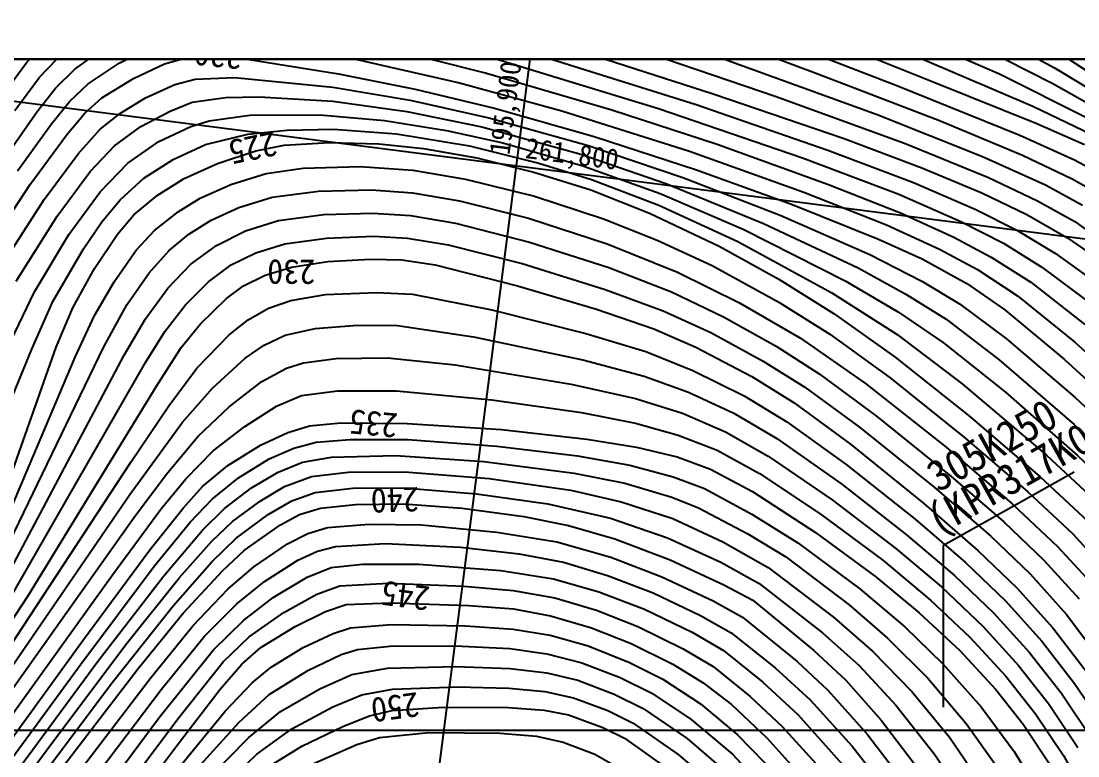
# Model space of a CAD drawing. Header units: millimetres. Extents: x 7782 to 8578, y 1103 to 1809.
# Drawn here: x 8024.6 to 8126.9, y 1483.8 to 1554.9 of the extents above; entities that cross this region are included whole.
import ezdxf
from ezdxf.xclip import XClip

# ---------------------------------------------------------------- set-up
doc = ezdxf.new("R2010")
doc.units = ezdxf.units.MM
doc.header["$LTSCALE"] = 10
doc.header["$MEASUREMENT"] = 0
doc.header["$XCLIPFRAME"] = 2
doc.layers.add('TX-PAPR', color=2, linetype='Continuous', plot=False)
doc.layers.add('TZ-BASE', color=253, linetype='Continuous')
doc.styles.add('HANA', font='GulimChe.ttf')
doc.styles.get("Standard").update_dxf_attribs({"font": 'GulimChe.ttf'})

# ---------------------------------------------------------------- blocks, each defined once
blk = doc.blocks.new('JD-DDH5JG73NG')
at = {"layer": 'TZ-BASE'}
for p, q in [((177.46, -178.02), (222.82, 175)), ((185.71, 92.94, 212), (237.57, 73.68, 212)), ((214.31, 86.62, 210), (249.16, 72.75, 210)), ((213.04, 84.95, 211), (245.49, 72.44, 211)), ((80, 81.21), (700, 1.54)), ((212.84, 78.53, 214), (233.69, 71.42, 214)), ((253.48, 78.03, 206), (260.76, 74.17, 206)), ((161.24, 74.7, 216), (163.19, 76.79, 216)), ((191.5, 77.21, 218), (205.76, 73.65, 218)), ((245.95, 77.71, 208), (255.43, 73.56, 208)), ((165.88, 74.03, 218), (168.73, 76.06, 218)), ((170.16, 74.59, 219), (173.71, 76.46, 219)), ((208.27, 76.19, 216), (226.04, 70.6, 216)), ((211.9, 76.72, 215), (227.7, 71.65, 215)), ((225.36, 76.25, 213), (243.58, 69.63, 213)), ((254.07, 75.95, 207), (260.6, 72.65, 207)), ((162.47, 73.25, 217), (164.49, 75.37, 217)), ((174.56, 74.54, 220), (176.56, 75.11, 220)), ((178.56, 75.31, 220), (182.75, 74.95, 220)), ((182.75, 74.95, 220), (191.4, 73.57, 220)), ((191.33, 75.4, 219), (203.14, 72.69, 219)), ((206.65, 75.03, 217), (222.4, 70.21, 217)), ((246.77, 75.53, 209), (258.66, 70.44, 209)), ((262.06, 75.06, 205), (266.98, 71.81, 205)), ((159.16, 71.9, 216), (161.24, 74.7, 216)), ((164.01, 72.18, 218), (165.88, 74.03, 218)), ((167.18, 72.62, 219), (170.16, 74.59, 219)), ((171.56, 73.11, 220), (174.56, 74.54, 220)), ((237.57, 73.68, 212), (249.6, 69.06, 212)), ((260.76, 74.17, 206), (266.46, 70.69, 206)), ((160.08, 70.03, 217), (162.47, 73.25, 217)), ((168.51, 71.24, 220), (171.56, 73.11, 220)), ((175.58, 72.53, 221), (177.55, 73.07, 221)), ((177.55, 73.07, 221), (181.35, 73.21, 221)), ((181.35, 73.21, 221), (190.88, 72.28, 221)), ((191.4, 73.57, 220), (198.84, 72.09, 220)), ((203.14, 72.69, 219), (213.04, 69.98, 219)), ((205.76, 73.65, 218), (217.88, 70.08, 218)), ((249.16, 72.75, 210), (259.03, 68.76, 210)), ((255.43, 73.56, 208), (263.99, 69.27, 208)), ((162.23, 69.92, 218), (164.01, 72.18, 218)), ((165.4, 70.94, 219), (167.18, 72.62, 219)), ((172.73, 71.24, 221), (175.58, 72.53, 221)), ((190.88, 72.28, 221), (198.37, 71.02, 221)), ((198.84, 72.09, 220), (206.52, 70.26, 220)), ((227.7, 71.65, 215), (240.37, 67.31, 215)), ((245.49, 72.44, 211), (257.38, 67.64, 211)), ((260.6, 72.65, 207), (265.81, 69.67, 207)), ((163.62, 68.73, 219), (165.4, 70.94, 219)), ((166.84, 69.76, 220), (168.51, 71.24, 220)), ((170.31, 69.77, 221), (172.73, 71.24, 221)), ((175.11, 69.97, 222), (177.25, 70.82, 222)), ((177.25, 70.82, 222), (180.47, 71.27, 222)), ((180.47, 71.27, 222), (183.74, 71.36, 222)), ((183.74, 71.36, 222), (190.85, 70.92, 222)), ((190.85, 70.92, 222), (198.03, 69.93, 222)), ((198.37, 71.02, 221), (205.98, 69.33, 221)), ((233.69, 71.42, 214), (246.22, 66.87, 214)), ((158.5, 64.6, 218), (162.23, 69.92, 218)), ((165.14, 67.74, 220), (166.84, 69.76, 220)), ((168.34, 68.21, 221), (170.31, 69.77, 221)), ((172.29, 68.47, 222), (175.11, 69.97, 222)), ((182.82, 69.58, 223), (189.61, 69.61, 223)), ((189.61, 69.61, 223), (195.86, 69.07, 223)), ((198.03, 69.93, 222), (205.31, 68.45, 222)), ((206.52, 70.26, 220), (216.18, 67.52, 220)), ((213.04, 69.98, 219), (225.39, 66.09, 219)), ((217.88, 70.08, 218), (228.09, 66.75, 218)), ((222.4, 70.21, 217), (236.34, 65.44, 217)), ((226.04, 70.6, 216), (238.81, 66.2, 216)), ((243.58, 69.63, 213), (253.78, 65.57, 213)), ((258.66, 70.44, 209), (264.35, 67.7, 209)), ((160.32, 64.17, 219), (163.62, 68.73, 219)), ((177.12, 68.48, 223), (178.9, 69.03, 223)), ((178.9, 69.03, 223), (182.82, 69.58, 223)), ((195.86, 69.07, 223), (201.87, 68.1, 223)), ((205.98, 69.33, 221), (215.49, 66.66, 221)), ((249.6, 69.06, 212), (257.66, 65.7, 212)), ((259.03, 68.76, 210), (263.65, 66.72, 210)), ((161.52, 62.84, 220), (165.14, 67.74, 220)), ((166.19, 65.82, 221), (168.34, 68.21, 221)), ((169.73, 66.61, 222), (172.29, 68.47, 222)), ((174.03, 67.01, 223), (177.12, 68.48, 223)), ((178.53, 66.73, 224), (182.65, 67.73, 224)), ((182.65, 67.73, 224), (186.41, 68.13, 224)), ((186.41, 68.13, 224), (190.93, 68.23, 224)), ((190.93, 68.23, 224), (197.04, 67.77, 224)), ((197.04, 67.77, 224), (204.09, 66.61, 224)), ((201.87, 68.1, 223), (207.34, 66.89, 223)), ((205.31, 68.45, 222), (214.87, 65.8, 222)), ((257.38, 67.64, 211), (262.69, 65.24, 211)), ((167.38, 64.12, 222), (169.73, 66.61, 222)), ((171.03, 64.93, 223), (174.03, 67.01, 223)), ((175.39, 65.29, 224), (178.53, 66.73, 224)), ((183.41, 66.11, 225), (186.16, 66.66, 225)), ((186.16, 66.66, 225), (190.53, 66.92, 225)), ((190.53, 66.92, 225), (195.31, 66.8, 225)), ((195.31, 66.8, 225), (199.65, 66.36, 225)), ((204.09, 66.61, 224), (210.81, 64.91, 224)), ((207.34, 66.89, 223), (215.08, 64.68, 223)), ((215.49, 66.66, 221), (224.75, 63.54, 221)), ((216.18, 67.52, 220), (226.09, 64.29, 220)), ((228.09, 66.75, 218), (238.86, 62.86, 218)), ((240.37, 67.31, 215), (247.91, 64.48, 215)), ((246.22, 66.87, 214), (254.35, 63.54, 214)), ((162.92, 61.42, 221), (166.19, 65.82, 221)), ((179.69, 64.89, 225), (183.41, 66.11, 225)), ((199.65, 66.36, 225), (204.81, 65.45, 225)), ((214.87, 65.8, 222), (223.21, 62.91, 222)), ((225.39, 66.09, 219), (236.46, 62.12, 219)), ((238.81, 66.2, 216), (247.1, 63.06, 216)), ((253.78, 65.57, 213), (259.86, 62.82, 213)), ((257.66, 65.7, 212), (262.46, 63.41, 212)), ((168.34, 62.16, 223), (171.03, 64.93, 223)), ((172.58, 63.47, 224), (175.39, 65.29, 224)), ((176.48, 63.43, 225), (179.69, 64.89, 225)), ((188, 64.43, 226), (193.52, 64.59, 226)), ((193.52, 64.59, 226), (198.62, 64.25, 226)), ((204.81, 65.45, 225), (210.33, 64.07, 225)), ((210.81, 64.91, 224), (215.91, 63.35, 224)), ((215.08, 64.68, 223), (222.57, 61.98, 223)), ((236.34, 65.44, 217), (245.68, 61.91, 217)), ((247.91, 64.48, 215), (253.7, 62.06, 215)), ((262.69, 65.24, 211), (265.48, 63.73, 211)), ((164.17, 59.81, 222), (167.38, 64.12, 222)), ((170.27, 61.38, 224), (172.58, 63.47, 224)), ((181, 62.85, 226), (184.41, 63.91, 226)), ((184.41, 63.91, 226), (188, 64.43, 226)), ((198.62, 64.25, 226), (203.71, 63.39, 226)), ((210.33, 64.07, 225), (215.84, 62.33, 225)), ((224.75, 63.54, 221), (234.17, 59.89, 221)), ((226.09, 64.29, 220), (235.29, 60.95, 220)), ((254.35, 63.54, 214), (259.11, 61.29, 214)), ((156.75, 55.64, 220), (161.52, 62.84, 220)), ((173.85, 61.79, 225), (176.48, 63.43, 225)), ((178.03, 61.53, 226), (181, 62.85, 226)), ((203.71, 63.39, 226), (210.4, 61.73, 226)), ((215.91, 63.35, 224), (222.43, 60.86, 224)), ((223.21, 62.91, 222), (232.58, 59.09, 222)), ((238.86, 62.86, 218), (245.84, 60.11, 218)), ((247.1, 63.06, 216), (253.14, 60.44, 216)), ((259.86, 62.82, 213), (263.46, 60.87, 213)), ((262.46, 63.41, 212), (264.89, 62.04, 212)), ((158.37, 54.36, 221), (162.92, 61.42, 221)), ((165.31, 58.01, 223), (168.34, 62.16, 223)), ((171.6, 59.92, 225), (173.85, 61.79, 225)), ((175.88, 60.22, 226), (178.03, 61.53, 226)), ((181.75, 60.62, 227), (184.99, 61.64, 227)), ((184.99, 61.64, 227), (189.47, 62.23, 227)), ((189.47, 62.23, 227), (194.62, 62.33, 227)), ((194.62, 62.33, 227), (198.59, 62.05, 227)), ((198.59, 62.05, 227), (203.14, 61.27, 227)), ((210.4, 61.73, 226), (217.06, 59.54, 226)), ((215.84, 62.33, 225), (221.53, 60.1, 225)), ((222.57, 61.98, 223), (230.6, 58.53, 223)), ((236.46, 62.12, 219), (244.47, 58.96, 219)), ((245.68, 61.91, 217), (251.68, 59.29, 217)), ((253.7, 62.06, 215), (258.07, 59.95, 215)), ((168.51, 59.25, 224), (170.27, 61.38, 224)), ((179.09, 59.41, 227), (181.75, 60.62, 227)), ((203.14, 61.27, 227), (209.81, 59.61, 227)), ((222.43, 60.86, 224), (230.07, 57.35, 224)), ((235.29, 60.95, 220), (243.71, 57.57, 220)), ((253.14, 60.44, 216), (257.11, 58.44, 216)), ((259.11, 61.29, 214), (262.71, 59.29, 214)), ((160.21, 53.49, 222), (164.17, 59.81, 222)), ((170, 58.06, 225), (171.6, 59.92, 225)), ((173.59, 58.42, 226), (175.88, 60.22, 226)), ((176.92, 58.04, 227), (179.09, 59.41, 227)), ((182.4, 58.36, 228), (185.62, 59.37, 228)), ((185.62, 59.37, 228), (189.98, 59.96, 228)), ((189.98, 59.96, 228), (194.74, 60.09, 228)), ((194.74, 60.09, 228), (198.38, 59.86, 228)), ((198.38, 59.86, 228), (202.76, 59.11, 228)), ((209.81, 59.61, 227), (217.42, 57.13, 227)), ((217.06, 59.54, 226), (222.26, 57.47, 226)), ((221.53, 60.1, 225), (228.26, 56.9, 225)), ((234.17, 59.89, 221), (242.88, 56.08, 221)), ((245.84, 60.11, 218), (251.01, 57.76, 218)), ((258.07, 59.95, 215), (261.94, 57.72, 215)), ((166.73, 56.62, 224), (168.51, 59.25, 224)), ((171.82, 56.49, 226), (173.59, 58.42, 226)), ((179.59, 56.96, 228), (182.4, 58.36, 228)), ((202.76, 59.11, 228), (209.9, 57.29, 228)), ((230.6, 58.53, 223), (240.55, 53.51, 223)), ((232.58, 59.09, 222), (241.72, 54.78, 222)), ((244.47, 58.96, 219), (249.62, 56.6, 219)), ((251.68, 59.29, 217), (255.81, 57.17, 217)), ((257.11, 58.44, 216), (260.86, 56.19, 216)), ((262.71, 59.29, 214), (267.01, 56.14, 214)), ((161.97, 52.48, 223), (165.31, 58.01, 223)), ((167.78, 54.74, 225), (170, 58.06, 225)), ((175.03, 56.47, 227), (176.92, 58.04, 227)), ((186.22, 57.11, 229), (190.26, 57.68, 229)), ((190.26, 57.68, 229), (194.83, 57.85, 229)), ((194.83, 57.85, 229), (198.11, 57.68, 229)), ((198.11, 57.68, 229), (202.02, 57.03, 229)), ((222.26, 57.47, 226), (227.59, 55.01, 226)), ((230.07, 57.35, 224), (239.2, 52.38, 224)), ((243.71, 57.57, 220), (247.93, 55.65, 220)), ((251.01, 57.76, 218), (254.63, 55.84, 218)), ((261.94, 57.72, 215), (266.28, 54.72, 215)), ((163.76, 51.54, 224), (166.73, 56.62, 224)), ((169.68, 53.45, 226), (171.82, 56.49, 226)), ((173.09, 54.31, 227), (175.03, 56.47, 227)), ((177.13, 55.15, 228), (179.59, 56.96, 228)), ((183.4, 56.23, 229), (186.22, 57.11, 229)), ((202.02, 57.03, 229), (209.19, 55.21, 229)), ((209.9, 57.29, 228), (217.6, 54.82, 228)), ((217.42, 57.13, 227), (224.23, 54.38, 227)), ((228.26, 56.9, 225), (234.06, 53.7, 225)), ((249.62, 56.6, 219), (253.29, 54.63, 219)), ((255.81, 57.17, 217), (259.53, 54.87, 217)), ((181.03, 55.07, 229), (183.4, 56.23, 229)), ((186.86, 54.86, 230), (190.38, 55.4, 230)), ((190.38, 55.4, 230), (194.51, 55.62, 230)), ((194.51, 55.62, 230), (197.54, 55.56, 230)), ((197.54, 55.56, 230), (200.77, 55.1, 230)), ((242.88, 56.08, 221), (247.91, 53.51, 221)), ((247.93, 55.65, 220), (252.27, 53.28, 220)), ((254.63, 55.84, 218), (258.44, 53.4, 218)), ((260.86, 56.19, 216), (265.49, 52.84, 216)), ((165.68, 50.91, 225), (167.78, 54.74, 225)), ((170.93, 51.21, 227), (173.09, 54.31, 227)), ((174.9, 52.84, 228), (177.13, 55.15, 228)), ((178.83, 53.45, 229), (181.03, 55.07, 229)), ((184.32, 54.09, 230), (186.86, 54.86, 230)), ((200.77, 55.1, 230), (208.76, 53.06, 230)), ((209.19, 55.21, 229), (217.25, 52.71, 229)), ((217.6, 54.82, 228), (223.65, 52.46, 228)), ((224.23, 54.38, 227), (230.26, 51.4, 227)), ((227.59, 55.01, 226), (234.04, 51.46, 226)), ((241.72, 54.78, 222), (246.35, 52.26, 222)), ((253.29, 54.63, 219), (257.15, 52.08, 219)), ((259.53, 54.87, 217), (264.34, 51.29, 217)), ((167.79, 50.17, 226), (169.68, 53.45, 226)), ((176.59, 51.22, 229), (178.83, 53.45, 229)), ((182.23, 53.05, 230), (184.32, 54.09, 230)), ((234.06, 53.7, 225), (239.41, 50.35, 225)), ((240.55, 53.51, 223), (245.63, 50.51, 223)), ((247.91, 53.51, 221), (251.54, 51.32, 221)), ((252.27, 53.28, 220), (255.95, 50.72, 220)), ((258.44, 53.4, 218), (263.7, 49.31, 218)), ((159.33, 46.94, 223), (161.97, 52.48, 223)), ((172.71, 49.85, 228), (174.9, 52.84, 228)), ((180.58, 51.82, 230), (182.23, 53.05, 230)), ((186.81, 51.62, 231), (190.15, 52.2, 231)), ((190.15, 52.2, 231), (195.08, 52.42, 231)), ((195.08, 52.42, 231), (198.58, 52.23, 231)), ((198.58, 52.23, 231), (206.27, 50.73, 231)), ((208.76, 53.06, 230), (216.41, 50.79, 230)), ((217.25, 52.71, 229), (222.84, 50.63, 229)), ((223.65, 52.46, 228), (228.69, 50.06, 228)), ((239.2, 52.38, 224), (245.51, 48.33, 224)), ((246.35, 52.26, 222), (250.25, 49.81, 222)), ((161.71, 46.92, 224), (163.76, 51.54, 224)), ((168.7, 47.16, 227), (170.93, 51.21, 227)), ((174.59, 48.64, 229), (176.59, 51.22, 229)), ((178.05, 49.38, 230), (180.58, 51.82, 230)), ((184.64, 50.88, 231), (186.81, 51.62, 231)), ((230.26, 51.4, 227), (236.14, 47.97, 227)), ((234.04, 51.46, 226), (238.98, 48.36, 226)), ((251.54, 51.32, 221), (256.11, 47.93, 221)), ((257.15, 52.08, 219), (262.73, 47.59, 219)), ((164.09, 47.12, 225), (165.68, 50.91, 225)), ((165.91, 46.13, 226), (167.79, 50.17, 226)), ((182.66, 49.77, 231), (184.64, 50.88, 231)), ((206.27, 50.73, 231), (215.37, 48.43, 231)), ((216.41, 50.79, 230), (221.95, 48.89, 230)), ((222.84, 50.63, 229), (227.47, 48.52, 229)), ((239.41, 50.35, 225), (245.31, 46.15, 225)), ((245.63, 50.51, 223), (250, 47.53, 223)), ((255.95, 50.72, 220), (261.71, 45.93, 220)), ((170.67, 46.34, 228), (172.71, 49.85, 228)), ((176.19, 47.09, 230), (178.05, 49.38, 230)), ((180.83, 48.3, 231), (182.66, 49.77, 231)), ((189.15, 48.91, 232), (193.27, 49.23, 232)), ((193.27, 49.23, 232), (197.14, 49.2, 232)), ((197.14, 49.2, 232), (204.5, 48.12, 232)), ((228.69, 50.06, 228), (233.79, 47.21, 228)), ((250.25, 49.81, 222), (255.39, 45.9, 222)), ((172.72, 45.64, 229), (174.59, 48.64, 229)), ((177.71, 45.08, 231), (180.83, 48.3, 231)), ((184.21, 47.3, 232), (186.24, 48.28, 232)), ((186.24, 48.28, 232), (189.15, 48.91, 232)), ((204.5, 48.12, 232), (215.06, 45.9, 232)), ((215.37, 48.43, 231), (221.16, 46.68, 231)), ((221.95, 48.89, 230), (226.02, 47.13, 230)), ((227.47, 48.52, 229), (232.54, 45.77, 229)), ((238.98, 48.36, 226), (244.82, 44.15, 226)), ((245.51, 48.33, 224), (251.82, 43.57, 224)), ((158.66, 26.36, 227), (168.7, 47.16, 227)), ((159.69, 34.67, 225), (164.09, 47.12, 225)), ((173.78, 43.34, 230), (176.19, 47.09, 230)), ((182.39, 46.04, 232), (184.21, 47.3, 232)), ((226.02, 47.13, 230), (231.43, 44.28, 230)), ((233.79, 47.21, 228), (237.96, 44.54, 228)), ((236.14, 47.97, 227), (242.45, 43.59, 227)), ((250, 47.53, 223), (256, 42.77, 223)), ((256.11, 47.93, 221), (262.76, 42.23, 221)), ((262.73, 47.59, 219), (269.05, 41.85, 219)), ((155.44, 31.64, 224), (161.71, 46.92, 224)), ((158.82, 23.98, 228), (170.67, 46.34, 228)), ((159.68, 31.42, 226), (165.91, 46.13, 226)), ((191.19, 46.01, 233), (196.16, 46.08, 233)), ((196.16, 46.08, 233), (202.72, 45.41, 233)), ((221.16, 46.68, 231), (225.74, 44.87, 231)), ((245.31, 46.15, 225), (252.55, 40.4, 225)), ((159.36, 22.37, 229), (172.72, 45.64, 229)), ((174.97, 41.45, 231), (177.71, 45.08, 231)), ((179.22, 43.14, 232), (182.39, 46.04, 232)), ((183.98, 43.79, 233), (186.39, 45.08, 233)), ((186.39, 45.08, 233), (188.03, 45.61, 233)), ((188.03, 45.61, 233), (191.19, 46.01, 233)), ((202.72, 45.41, 233), (213.95, 43.53, 233)), ((215.06, 45.9, 232), (221, 44.31, 232)), ((232.54, 45.77, 229), (236.56, 43.25, 229)), ((255.39, 45.9, 222), (262.64, 39.64, 222)), ((261.71, 45.93, 220), (268.41, 39.79, 220)), ((221, 44.31, 232), (225.32, 42.75, 232)), ((225.74, 44.87, 231), (230.69, 42.41, 231)), ((231.43, 44.28, 230), (235.54, 41.74, 230)), ((237.96, 44.54, 228), (243.52, 40.45, 228)), ((244.82, 44.15, 226), (252.08, 38.34, 226)), ((161.39, 23.11, 230), (173.78, 43.34, 230)), ((176.3, 39.84, 232), (179.22, 43.14, 232)), ((180.82, 41.33, 233), (183.98, 43.79, 233)), ((213.95, 43.53, 233), (220.18, 42.14, 233)), ((236.56, 43.25, 229), (241.88, 39.37, 229)), ((242.45, 43.59, 227), (250.27, 37.42, 227)), ((251.82, 43.57, 224), (259.96, 36.67, 224)), ((185.42, 41.39, 234), (187.84, 42.43, 234)), ((187.84, 42.43, 234), (191.31, 42.89, 234)), ((191.31, 42.89, 234), (197.02, 42.9, 234)), ((197.02, 42.9, 234), (206.26, 42.03, 234)), ((206.26, 42.03, 234), (214.93, 40.78, 234)), ((220.18, 42.14, 233), (224.72, 40.71, 233)), ((225.32, 42.75, 232), (229.7, 40.72, 232)), ((230.69, 42.41, 231), (234.84, 39.89, 231)), ((256, 42.77, 223), (262.98, 36.64, 223)), ((262.76, 42.23, 221), (268.85, 36.55, 221)), ((171.29, 35.98, 231), (174.97, 41.45, 231)), ((177.83, 38.5, 233), (180.82, 41.33, 233)), ((182.35, 39.45, 234), (185.42, 41.39, 234)), ((235.54, 41.74, 230), (241, 37.74, 230)), ((214.93, 40.78, 234), (220.16, 39.77, 234)), ((224.72, 40.71, 233), (228.88, 38.93, 233)), ((229.7, 40.72, 232), (233.87, 38.27, 232)), ((243.52, 40.45, 228), (250.71, 34.62, 228)), ((252.55, 40.4, 225), (259.35, 34.57, 225)), ((171.21, 32.86, 232), (176.3, 39.84, 232)), ((179.28, 37.07, 234), (182.35, 39.45, 234)), ((186.52, 38.85, 235), (188.6, 39.49, 235)), ((188.6, 39.49, 235), (191.65, 39.79, 235)), ((191.65, 39.79, 235), (198.08, 39.74, 235)), ((198.08, 39.74, 235), (207.21, 39.13, 235)), ((207.21, 39.13, 235), (215.47, 38.21, 235)), ((220.16, 39.77, 234), (224.31, 38.61, 234)), ((228.88, 38.93, 233), (233.03, 36.57, 233)), ((234.84, 39.89, 231), (240.59, 35.75, 231)), ((241.88, 39.37, 229), (249.09, 33.55, 229)), ((262.64, 39.64, 222), (267.93, 34.67, 222)), ((174.72, 34.8, 233), (177.83, 38.5, 233)), ((183.86, 37.62, 235), (186.52, 38.85, 235)), ((187.1, 37.35, 236), (189.26, 37.91, 236)), ((189.26, 37.91, 236), (192.55, 38.19, 236)), ((192.55, 38.19, 236), (198.14, 38.16, 236)), ((198.14, 38.16, 236), (206.74, 37.54, 236)), ((215.47, 38.21, 235), (220.26, 37.44, 235)), ((224.31, 38.61, 234), (228.09, 37.13, 234)), ((233.87, 38.27, 232), (240.15, 33.84, 232)), ((252.08, 38.34, 226), (258.16, 33.12, 226)), ((176.64, 34.36, 234), (179.28, 37.07, 234)), ((180.7, 35.67, 235), (183.86, 37.62, 235)), ((184.71, 36.3, 236), (187.1, 37.35, 236)), ((206.74, 37.54, 236), (214.55, 36.61, 236)), ((220.26, 37.44, 235), (224.22, 36.49, 235)), ((228.09, 37.13, 234), (232.17, 34.89, 234)), ((241, 37.74, 230), (248.08, 31.99, 230)), ((250.27, 37.42, 227), (256.66, 31.95, 227)), ((155.72, 12.25, 231), (171.29, 35.98, 231)), ((181.74, 34.48, 236), (184.71, 36.3, 236)), ((185.56, 35.02, 237), (187.94, 35.97, 237)), ((187.94, 35.97, 237), (190.74, 36.47, 237)), ((190.74, 36.47, 237), (196.93, 36.62, 237)), ((196.93, 36.62, 237), (205.48, 36.05, 237)), ((205.48, 36.05, 237), (214.23, 34.93, 237)), ((214.55, 36.61, 236), (219.61, 35.7, 236)), ((224.22, 36.49, 235), (227.45, 35.3, 235)), ((233.03, 36.57, 233), (239.21, 32.34, 233)), ((259.96, 36.67, 224), (265.07, 31.93, 224)), ((262.98, 36.64, 223), (267.06, 32.73, 223)), ((171.58, 30.57, 233), (174.72, 34.8, 233)), ((178.25, 33.62, 235), (180.7, 35.67, 235)), ((182.99, 33.5, 237), (185.56, 35.02, 237)), ((188.8, 34.58, 238), (192.34, 35.01, 238)), ((192.34, 35.01, 238), (197.8, 35.05, 238)), ((197.8, 35.05, 238), (206.02, 34.39, 238)), ((214.23, 34.93, 237), (219.15, 33.94, 237)), ((219.61, 35.7, 236), (223.81, 34.55, 236)), ((227.45, 35.3, 235), (231.51, 33.13, 235)), ((232.17, 34.89, 234), (238.06, 30.98, 234)), ((240.59, 35.75, 231), (247.27, 30.45, 231)), ((174.21, 31.42, 234), (176.64, 34.36, 234)), ((179.19, 32.41, 236), (181.74, 34.48, 236)), ((186.19, 33.62, 238), (188.8, 34.58, 238)), ((206.02, 34.39, 238), (213.92, 33.26, 238)), ((219.15, 33.94, 237), (223.7, 32.58, 237)), ((223.81, 34.55, 236), (226.84, 33.43, 236)), ((240.15, 33.84, 232), (246.43, 28.95, 232)), ((250.71, 34.62, 228), (255.83, 30.19, 228)), ((259.35, 34.57, 225), (263.96, 30.27, 225)), ((146.99, -2.43, 232), (171.21, 32.86, 232)), ((176.37, 31.54, 235), (178.25, 33.62, 235)), ((180.39, 31.51, 237), (182.99, 33.5, 237)), ((183.82, 32.22, 238), (186.19, 33.62, 238)), ((186.89, 32.25, 239), (189.15, 33.03, 239)), ((189.15, 33.03, 239), (192.8, 33.45, 239)), ((192.8, 33.45, 239), (197.7, 33.49, 239)), ((197.7, 33.49, 239), (204.79, 32.92, 239)), ((204.79, 32.92, 239), (211.68, 31.94, 239)), ((213.92, 33.26, 238), (218.79, 32.15, 238)), ((226.84, 33.43, 236), (231.45, 30.96, 236)), ((231.51, 33.13, 235), (237.59, 29.18, 235)), ((249.09, 33.55, 229), (254.58, 28.81, 229)), ((258.16, 33.12, 226), (262.51, 29.03, 226)), ((177.04, 30.16, 236), (179.19, 32.41, 236)), ((181.16, 30.24, 238), (183.82, 32.22, 238)), ((184.61, 30.92, 239), (186.89, 32.25, 239)), ((189.66, 31.53, 240), (193.06, 31.9, 240)), ((193.06, 31.9, 240), (197.7, 31.95, 240)), ((197.7, 31.95, 240), (203.4, 31.52, 240)), ((211.68, 31.94, 239), (217.75, 30.55, 239)), ((218.79, 32.15, 238), (223.78, 30.52, 238)), ((223.7, 32.58, 237), (226.29, 31.57, 237)), ((239.21, 32.34, 233), (245.37, 27.64, 233)), ((248.08, 31.99, 230), (253.36, 27.4, 230)), ((256.66, 31.95, 227), (261.05, 27.83, 227)), ((169.53, 25.06, 234), (174.21, 31.42, 234)), ((173.16, 27.5, 235), (176.37, 31.54, 235)), ((178.24, 29.4, 237), (180.39, 31.51, 237)), ((181.49, 28.62, 239), (184.61, 30.92, 239)), ((185.79, 29.9, 240), (187.63, 30.92, 240)), ((187.63, 30.92, 240), (189.66, 31.53, 240)), ((203.4, 31.52, 240), (209.35, 30.72, 240)), ((209.35, 30.72, 240), (213.7, 29.86, 240)), ((226.29, 31.57, 237), (231.06, 29.06, 237)), ((231.45, 30.96, 236), (235.9, 28.16, 236)), ((238.06, 30.98, 234), (244.12, 26.48, 234)), ((136.87, -18.28, 233), (171.58, 30.57, 233)), ((173.58, 25.9, 236), (177.04, 30.16, 236)), ((179.15, 28.33, 238), (181.16, 30.24, 238)), ((182.32, 27.45, 240), (185.79, 29.9, 240)), ((190.35, 29.65, 241), (194.37, 29.98, 241)), ((194.37, 29.98, 241), (199.45, 29.9, 241)), ((199.45, 29.9, 241), (206.75, 29.22, 241)), ((213.7, 29.86, 240), (218.18, 28.55, 240)), ((217.75, 30.55, 239), (223.28, 28.66, 239)), ((223.78, 30.52, 238), (228.63, 28.27, 238)), ((247.27, 30.45, 231), (252.12, 26.28, 231)), ((255.83, 30.19, 228), (259.72, 26.51, 228)), ((174.49, 24.98, 237), (178.24, 29.4, 237)), ((186.49, 28.08, 241), (188.44, 29.08, 241)), ((188.44, 29.08, 241), (190.35, 29.65, 241)), ((206.75, 29.22, 241), (212.55, 28.26, 241)), ((223.28, 28.66, 239), (228.43, 26.29, 239)), ((231.06, 29.06, 237), (234.73, 26.81, 237)), ((237.59, 29.18, 235), (243.46, 24.88, 235)), ((246.43, 28.95, 232), (251.06, 25.01, 232)), ((254.58, 28.81, 229), (258.39, 25.18, 229)), ((262.51, 29.03, 226), (265.68, 25.57, 226)), ((176.03, 24.82, 238), (179.15, 28.33, 238)), ((179.16, 26.34, 239), (181.49, 28.62, 239)), ((183.21, 25.85, 241), (186.49, 28.08, 241)), ((189.37, 27.37, 242), (191.11, 27.83, 242)), ((191.11, 27.83, 242), (195.92, 28.1, 242)), ((195.92, 28.1, 242), (203.23, 27.75, 242)), ((203.23, 27.75, 242), (208.91, 27.12, 242)), ((212.55, 28.26, 241), (217.78, 26.79, 241)), ((218.18, 28.55, 240), (223.52, 26.52, 240)), ((228.63, 28.27, 238), (233.02, 25.8, 238)), ((235.9, 28.16, 236), (241.9, 23.71, 236)), ((245.37, 27.64, 233), (249.81, 23.91, 233)), ((261.05, 27.83, 227), (264.24, 24.35, 227)), ((166.66, 18.71, 235), (173.16, 27.5, 235)), ((180.2, 25.51, 240), (182.32, 27.45, 240)), ((187.47, 26.48, 242), (189.37, 27.37, 242)), ((208.91, 27.12, 242), (213.19, 26.29, 242)), ((217.78, 26.79, 241), (222.74, 24.89, 241)), ((234.73, 26.81, 237), (240.86, 22.16, 237)), ((253.36, 27.4, 230), (257.08, 23.84, 230)), ((166.45, 16.43, 236), (173.58, 25.9, 236)), ((175.39, 22.07, 239), (179.16, 26.34, 239)), ((180.71, 23.68, 241), (183.21, 25.85, 241)), ((184.24, 24.42, 242), (187.47, 26.48, 242)), ((188.39, 24.84, 243), (190.69, 25.77, 243)), ((190.69, 25.77, 243), (193.75, 26.12, 243)), ((193.75, 26.12, 243), (199.18, 26.1, 243)), ((199.18, 26.1, 243), (207.14, 25.51, 243)), ((213.19, 26.29, 242), (217.46, 25.02, 242)), ((223.52, 26.52, 240), (228.72, 24.12, 240)), ((228.43, 26.29, 239), (232.16, 24.25, 239)), ((233.02, 25.8, 238), (239.36, 20.98, 238)), ((244.12, 26.48, 234), (248.75, 22.63, 234)), ((252.12, 26.28, 231), (256, 22.57, 231)), ((259.72, 26.51, 228), (263.13, 22.74, 228)), ((137.61, -19.23, 234), (169.53, 25.06, 234)), ((168.14, 16.75, 237), (174.49, 24.98, 237)), ((170.96, 18.5, 238), (176.03, 24.82, 238)), ((176.37, 21.35, 240), (180.2, 25.51, 240)), ((185.1, 22.87, 243), (188.39, 24.84, 243)), ((207.14, 25.51, 243), (212.24, 24.68, 243)), ((212.24, 24.68, 243), (216.62, 23.44, 243)), ((217.46, 25.02, 242), (221.87, 23.32, 242)), ((222.74, 24.89, 241), (227.71, 22.56, 241)), ((243.46, 24.88, 235), (247.65, 21.41, 235)), ((251.06, 25.01, 232), (254.88, 21.37, 232)), ((258.39, 25.18, 229), (261.92, 21.25, 229)), ((177.32, 20.14, 241), (180.71, 23.68, 241)), ((181.57, 22.27, 242), (184.24, 24.42, 242)), ((189.32, 23.2, 244), (191.53, 24.01, 244)), ((191.53, 24.01, 244), (196.26, 24.27, 244)), ((196.26, 24.27, 244), (203.54, 23.99, 244)), ((203.54, 23.99, 244), (208.34, 23.57, 244)), ((208.34, 23.57, 244), (212.35, 22.84, 244)), ((228.72, 24.12, 240), (231.54, 22.61, 240)), ((232.16, 24.25, 239), (238.28, 19.46, 239)), ((241.9, 23.71, 236), (246.27, 20.03, 236)), ((249.81, 23.91, 233), (253.85, 20.07, 233)), ((257.08, 23.84, 230), (260.58, 19.96, 230)), ((152.97, 10.31, 230), (161.39, 23.11, 230)), ((182.2, 20.67, 243), (185.1, 22.87, 243)), ((186.11, 21.43, 244), (189.32, 23.2, 244)), ((212.35, 22.84, 244), (216.39, 21.65, 244)), ((216.62, 23.44, 243), (221.03, 21.74, 243)), ((221.87, 23.32, 242), (226.48, 21.14, 242)), ((227.71, 22.56, 241), (230.52, 20.97, 241)), ((231.54, 22.61, 240), (237.45, 17.74, 240)), ((248.75, 22.63, 234), (252.56, 19.05, 234)), ((256, 22.57, 231), (259.53, 18.65, 231)), ((169.53, 14.7, 239), (175.39, 22.07, 239)), ((178.45, 19.15, 242), (181.57, 22.27, 242)), ((187.21, 20.07, 245), (190.16, 21.52, 245)), ((190.16, 21.52, 245), (192.16, 22.2, 245)), ((192.16, 22.2, 245), (196.41, 22.38, 245)), ((196.41, 22.38, 245), (204.03, 22.12, 245)), ((204.03, 22.12, 245), (208.36, 21.77, 245)), ((208.36, 21.77, 245), (211.94, 21.12, 245)), ((216.39, 21.65, 244), (220.4, 20.08, 244)), ((221.03, 21.74, 243), (225.66, 19.52, 243)), ((240.86, 22.16, 237), (244.59, 18.96, 237)), ((172.02, 16.02, 240), (176.37, 21.35, 240)), ((179.27, 17.79, 243), (182.2, 20.67, 243)), ((182.75, 19.06, 244), (186.11, 21.43, 244)), ((211.94, 21.12, 245), (215.91, 19.96, 245)), ((226.48, 21.14, 242), (229.44, 19.46, 242)), ((230.52, 20.97, 241), (235.83, 16.67, 241)), ((239.36, 20.98, 238), (243.17, 17.65, 238)), ((247.65, 21.41, 235), (251.57, 17.74, 235)), ((254.88, 21.37, 232), (258.3, 17.59, 232)), ((261.92, 21.25, 229), (265.48, 16.49, 229)), ((173.18, 15.04, 241), (177.32, 20.14, 241)), ((183.91, 18.03, 245), (187.21, 20.07, 245)), ((190.91, 19.41, 246), (192.58, 19.96, 246)), ((192.58, 19.96, 246), (196.52, 20.27, 246)), ((196.52, 20.27, 246), (203.72, 20.14, 246)), ((203.72, 20.14, 246), (208.33, 19.81, 246)), ((208.33, 19.81, 246), (211.91, 19.22, 246)), ((215.91, 19.96, 245), (219.77, 18.42, 245)), ((220.4, 20.08, 244), (224.79, 17.92, 244)), ((225.66, 19.52, 243), (228.7, 17.74, 243)), ((229.44, 19.46, 242), (233.7, 16.07, 242)), ((238.28, 19.46, 239), (241.82, 16.29, 239)), ((246.27, 20.03, 236), (249.95, 16.46, 236)), ((253.85, 20.07, 233), (257.27, 16.31, 233)), ((260.58, 19.96, 230), (263.92, 15.62, 230)), ((139.18, -19.11, 235), (166.66, 18.71, 235)), ((163.64, 8.78, 238), (170.96, 18.5, 238)), ((174.28, 14.01, 242), (178.45, 19.15, 242)), ((180.25, 16.64, 244), (182.75, 19.06, 244)), ((188, 18.03, 246), (190.91, 19.41, 246)), ((211.91, 19.22, 246), (215.58, 18.2, 246)), ((219.77, 18.42, 245), (223.78, 16.42, 245)), ((244.59, 18.96, 237), (248.48, 15.07, 237)), ((252.56, 19.05, 234), (256.03, 15.27, 234)), ((259.53, 18.65, 231), (262.7, 14.55, 231)), ((174.05, 11.26, 243), (179.27, 17.79, 243)), ((182.05, 16.43, 245), (183.91, 18.03, 245)), ((184.91, 16.15, 246), (188, 18.03, 246)), ((191.66, 17.37, 247), (193.27, 17.86, 247)), ((193.27, 17.86, 247), (196.71, 18.19, 247)), ((196.71, 18.19, 247), (203.36, 18.18, 247)), ((203.36, 18.18, 247), (208.02, 17.93, 247)), ((208.02, 17.93, 247), (211.59, 17.43, 247)), ((211.59, 17.43, 247), (214.97, 16.57, 247)), ((215.58, 18.2, 246), (219.6, 16.59, 246)), ((224.79, 17.92, 244), (227.68, 16.19, 244)), ((228.7, 17.74, 243), (232.5, 14.69, 243)), ((237.45, 17.74, 240), (240.55, 14.87, 240)), ((243.17, 17.65, 238), (246.92, 13.77, 238)), ((251.57, 17.74, 235), (255.06, 13.96, 235)), ((258.3, 17.59, 232), (261.38, 13.65, 232)), ((127.84, -36.29, 236), (166.45, 16.43, 236)), ((144.97, -14.7, 237), (168.14, 16.75, 237)), ((175.86, 11.14, 244), (180.25, 16.64, 244)), ((179.97, 14.01, 245), (182.05, 16.43, 245)), ((188.44, 15.83, 247), (191.66, 17.37, 247)), ((214.97, 16.57, 247), (218.69, 15.13, 247)), ((219.6, 16.59, 246), (222.83, 14.97, 246)), ((223.78, 16.42, 245), (226.72, 14.62, 245)), ((235.83, 16.67, 241), (238.81, 13.9, 241)), ((249.95, 16.46, 236), (253.64, 12.31, 236)), ((163.58, 5, 240), (172.02, 16.02, 240)), ((183.05, 14.62, 246), (184.91, 16.15, 246)), ((184.7, 13.48, 247), (188.44, 15.83, 247)), ((189.62, 14.05, 248), (192.69, 15.43, 248)), ((192.69, 15.43, 248), (196.17, 16.05, 248)), ((196.17, 16.05, 248), (202.79, 16.21, 248)), ((202.79, 16.21, 248), (208.03, 16.02, 248)), ((208.03, 16.02, 248), (211.58, 15.58, 248)), ((211.58, 15.58, 248), (214.59, 14.87, 248)), ((227.68, 16.19, 244), (231.29, 13.3, 244)), ((233.7, 16.07, 242), (237.08, 12.99, 242)), ((241.82, 16.29, 239), (245.38, 12.46, 239)), ((257.27, 16.31, 233), (260.17, 12.61, 233)), ((154.4, -5.48, 239), (169.53, 14.7, 239)), ((165.25, 4.65, 241), (173.18, 15.04, 241)), ((180.45, 11.88, 246), (183.05, 14.62, 246)), ((214.59, 14.87, 248), (218.11, 13.52, 248)), ((218.69, 15.13, 247), (221.77, 13.61, 247)), ((222.83, 14.97, 246), (226.48, 12.59, 246)), ((226.72, 14.62, 245), (229.46, 12.52, 245)), ((232.5, 14.69, 243), (235.91, 11.52, 243)), ((240.55, 14.87, 240), (243.97, 11.02, 240)), ((248.48, 15.07, 237), (252.2, 10.7, 237)), ((256.03, 15.27, 234), (258.92, 11.62, 234)), ((262.7, 14.55, 231), (265.71, 10.1, 231)), ((166.1, 3.26, 242), (174.28, 14.01, 242)), ((175.68, 8.47, 245), (179.97, 14.01, 245)), ((181.78, 10.82, 247), (184.7, 13.48, 247)), ((185.8, 11.83, 248), (189.62, 14.05, 248)), ((190.88, 12.3, 249), (193.67, 13.47, 249)), ((193.67, 13.47, 249), (196.64, 14, 249)), ((196.64, 14, 249), (202.97, 14.22, 249)), ((202.97, 14.22, 249), (207.9, 14.12, 249)), ((207.9, 14.12, 249), (211.4, 13.77, 249)), ((211.4, 13.77, 249), (214.17, 13.18, 249)), ((218.11, 13.52, 248), (220.91, 12.14, 248)), ((221.77, 13.61, 247), (225.58, 11.08, 247)), ((231.29, 13.3, 244), (234.39, 10.4, 244)), ((238.81, 13.9, 241), (242.64, 9.63, 241)), ((246.92, 13.77, 238), (250.57, 9.35, 238)), ((255.06, 13.96, 235), (257.71, 10.61, 235)), ((261.38, 13.65, 232), (264.47, 9.07, 232)), ((186.9, 10.18, 249), (190.88, 12.3, 249)), ((214.17, 13.18, 249), (217.48, 11.93, 249)), ((226.48, 12.59, 246), (230.03, 9.63, 246)), ((229.46, 12.52, 245), (232.89, 9.31, 245)), ((237.08, 12.99, 242), (241.15, 8.5, 242)), ((245.38, 12.46, 239), (249.13, 7.71, 239)), ((253.64, 12.31, 236), (256.83, 7.99, 236)), ((260.17, 12.61, 233), (263.02, 8.37, 233)), ((161.48, -5.54, 243), (174.05, 11.26, 243)), ((174.79, 4.98, 246), (180.45, 11.88, 246)), ((182.74, 9.34, 248), (185.8, 11.83, 248)), ((191.9, 10.43, 250), (194.42, 11.43, 250)), ((194.42, 11.43, 250), (196.61, 11.93, 250)), ((196.61, 11.93, 250), (201.58, 12.26, 250)), ((201.58, 12.26, 250), (207.87, 12.23, 250)), ((207.87, 12.23, 250), (211.34, 11.97, 250)), ((211.34, 11.97, 250), (213.69, 11.53, 250)), ((213.69, 11.53, 250), (217, 10.3, 250)), ((217.48, 11.93, 249), (219.96, 10.73, 249)), ((220.91, 12.14, 248), (225.17, 9.22, 248)), ((235.91, 11.52, 243), (240.2, 6.74, 243)), ((258.92, 11.62, 234), (261.63, 7.58, 234)), ((166.91, -0.75, 244), (175.86, 11.14, 244)), ((177.12, 5.65, 247), (181.78, 10.82, 247)), ((187.88, 8.49, 250), (191.9, 10.43, 250)), ((217, 10.3, 250), (219.12, 9.27, 250)), ((219.96, 10.73, 249), (224.29, 7.69, 249)), ((225.58, 11.08, 247), (229.58, 7.72, 247)), ((234.39, 10.4, 244), (238.95, 5.35, 244)), ((243.97, 11.02, 240), (247.59, 6.25, 240)), ((252.2, 10.7, 237), (255.34, 6.29, 237)), ((257.71, 10.61, 235), (260.38, 6.58, 235)), ((700, 10), (80, 10)), ((178.56, 5.1, 248), (182.74, 9.34, 248)), ((183.52, 7.73, 249), (186.9, 10.18, 249)), ((193.2, 8.66, 251), (195.37, 9.34, 251)), ((195.37, 9.34, 251), (200.15, 9.82, 251)), ((200.15, 9.82, 251), (207.08, 9.76, 251)), ((207.08, 9.76, 251), (210.6, 9.45, 251)), ((210.6, 9.45, 251), (213.16, 8.88, 251)), ((219.12, 9.27, 250), (223.37, 6.22, 250)), ((225.17, 9.22, 248), (228.67, 6.24, 248)), ((230.03, 9.63, 246), (233.99, 5.56, 246)), ((232.89, 9.31, 245), (237.9, 3.75, 245)), ((242.64, 9.63, 241), (246.46, 4.64, 241)), ((250.57, 9.35, 238), (253.81, 4.66, 238)), ((142.16, -20.38, 238), (163.64, 8.78, 238)), ((166.07, -4.43, 245), (175.68, 8.47, 245)), ((184.72, 6.55, 250), (187.88, 8.49, 250)), ((188.63, 6.65, 251), (193.2, 8.66, 251)), ((213.16, 8.88, 251), (216.25, 7.73, 251)), ((241.15, 8.5, 242), (245.32, 3.16, 242)), ((178.13, 2.55, 249), (183.52, 7.73, 249)), ((216.25, 7.73, 251), (219.39, 5.9, 251)), ((224.29, 7.69, 249), (227.59, 4.92, 249)), ((229.58, 7.72, 247), (234.27, 2.68, 247)), ((249.13, 7.71, 239), (252.32, 2.93, 239)), ((256.83, 7.99, 236), (259.1, 4.29, 236)), ((261.63, 7.58, 234), (263.82, 3.56, 234))]:
    blk.add_line(p, q, dxfattribs=at)
at = {"layer": 'TZ-BASE', "style": 'HANA'}
for s, height, rotation, p in [('220', 2.4, 174.0412, (182.19, 76.32, 220)), ('195,900', 2, 82.6776, (207.97, 65.67)), ('225', 2.4, 191.5595, (185.16, 68.02, 225)), ('261,800', 2, 352.6776, (209.43, 65.43)), ('230', 2.4, 179.8009, (189.17, 55.57, 230)), ('235', 2.4, 174.7982, (197.22, 40.68, 235)), ('240', 2.4, 181.9215, (199.15, 33.57, 240)), ('245', 2.4, 172.6776, (200.35, 23.92, 245)), ('250', 2.4, 187.6693, (199.04, 13.73, 250))]:
    blk.add_text(s, height=height, rotation=rotation, dxfattribs=at).set_placement(p)

msp = doc.modelspace()

# ---------------------------------------------------------------- linework, layer by layer
at = {"layer": 'TX-PAPR', "flags": 128}
msp.add_lwpolyline([(8563.9, 1551.23), (8563.9, 1401.23), (7863.9, 1401.23), (7863.9, 1551.23)], close=True, dxfattribs=at)
at = {"layer": 'TZ-BASE', "flags": 128}
msp.add_lwpolyline([(8113.9, 1488.48), (8113.9, 1504.18), (8126.55, 1511.27)], dxfattribs=at)

# ---------------------------------------------------------------- block references
at = {"layer": 'TZ-BASE'}
ref = msp.add_blockref('JD-DDH5JG73NG', (7863.9, 1476.23), dxfattribs=at)
XClip(ref).set_block_clipping_path([(-0.0000000003, -75.0000000032), (700.0000000004, 75)])

# ---------------------------------------------------------------- texts
for s, p in [('(KPR317K097)', (8113.39, 1505.04)), ('305K250', (8113.39, 1509.25))]:
    msp.add_text(s, height=3, rotation=29.2387, dxfattribs=at).set_placement(p)

doc.saveas('drawing.dxf')
